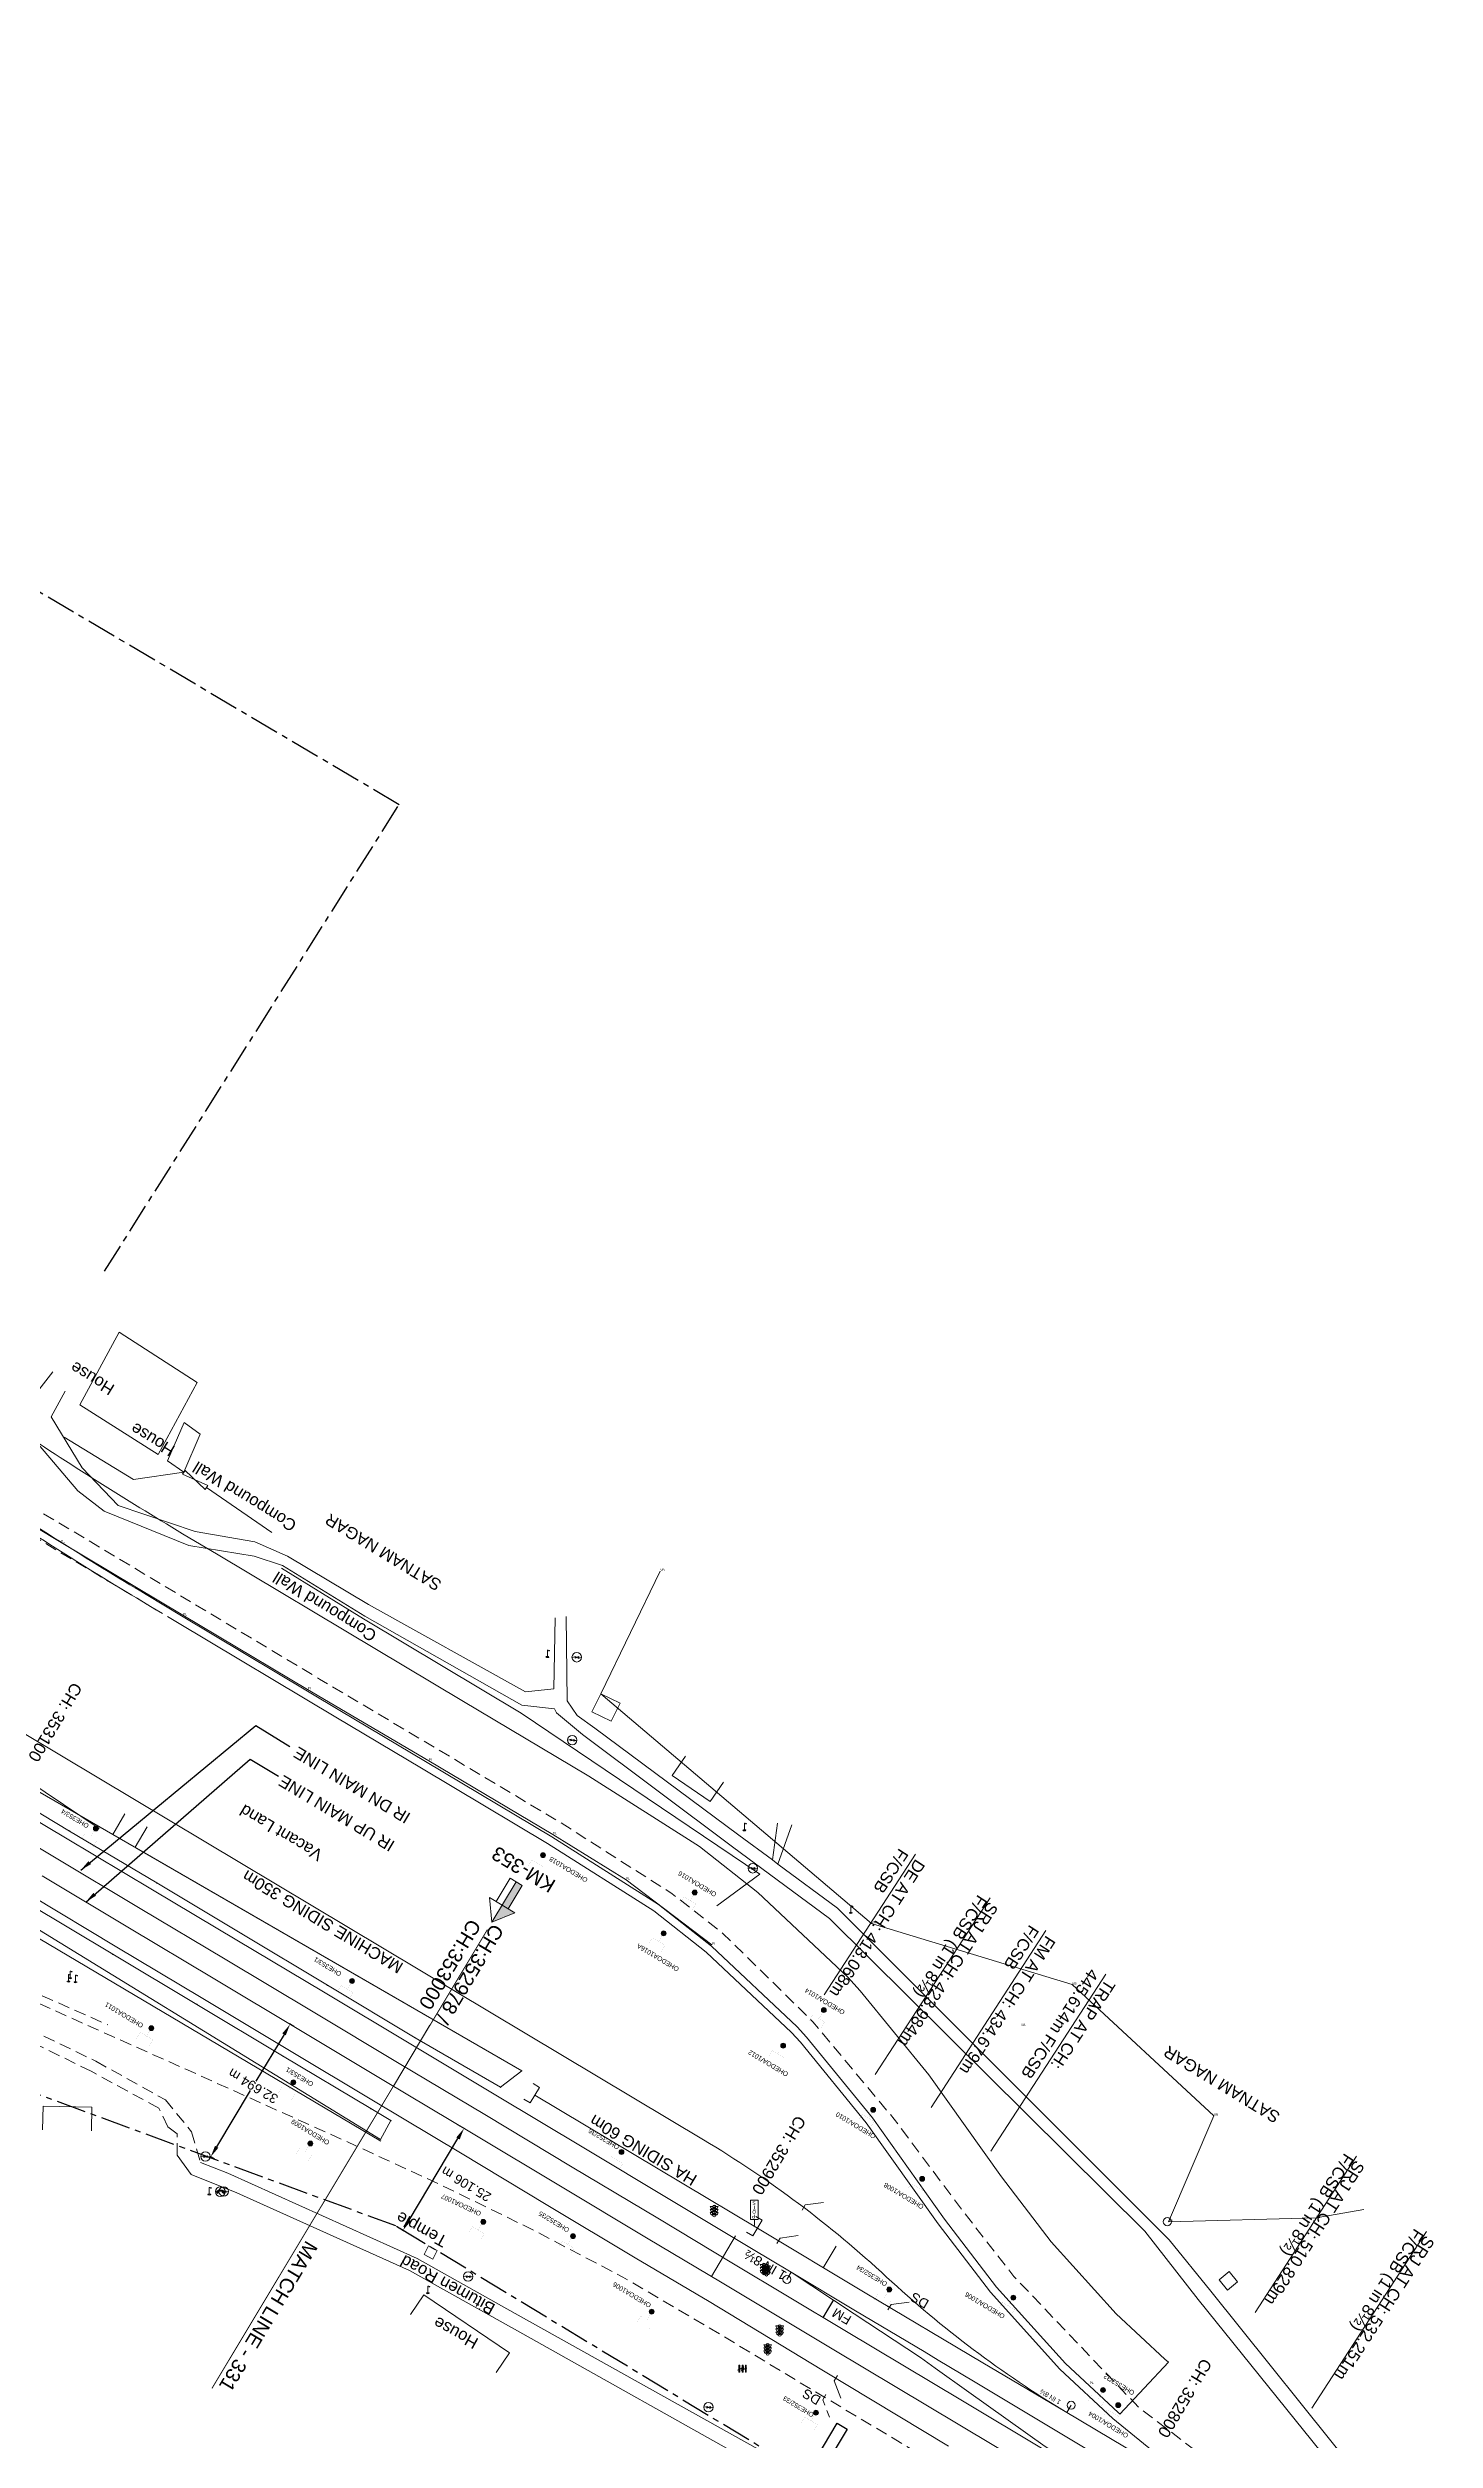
# Model space of a CAD drawing. Header units: metres. Extents: x 593168 to 611286, y 3401475 to 3412398.
# Drawn here: x 600056 to 600350, y 3408114 to 3408620 of the extents above; entities that cross this region are included whole.
import ezdxf
from ezdxf.enums import TextEntityAlignment as Align

# ---------------------------------------------------------------- set-up
doc = ezdxf.new("R2010")
doc.units = ezdxf.units.M
doc.header["$MEASUREMENT"] = 0
for name, pattern in [('CENTER', [2, 1.25, -0.25, 0.25, -0.25]), ('DASHED', [0.75, 0.5, -0.25]), ('PHANTOM2', [1.25, 0.625, -0.125, 0.125, -0.125, 0.125, -0.125])]:
    doc.linetypes.add(name, pattern=pattern)
doc.layers.get('Defpoints').update_dxf_attribs({"lineweight": 0})
for name, color, linetype, lineweight in [('Cart Track', 34, 'Continuous', 0), ('Compound Wall', 251, 'Continuous', 0), ('DFCC BOUNDARY', 6, 'CENTER', 0), ("DORAHA STN. SRJ's", 251, 'Continuous', 0), ('Electric Pole', 251, 'Continuous', 0), ('Exg track', 7, 'Continuous', 0), ('Existing IR Chainage', 7, 'Continuous', 0), ('Existing IR Track', 7, 'Continuous', 0), ('Gate', 251, 'Continuous', 0), ('Grill', 251, 'Continuous', 0), ('IR PROP. DETAILS', 190, 'Continuous', 18), ('KM STONE', 7, 'Continuous', 0), ('Lamp_Post', 251, 'Continuous', 0), ('OHE MAST', 8, 'Continuous', 0), ('OHE MAST TEXT', 8, 'Continuous', 0), ('Pipe Line', 4, 'Continuous', 0), ('Platform', 7, 'Continuous', 0), ('Religious_Place', 251, 'Continuous', 0), ('Residential Building Pucca', 251, 'Continuous', 0), ('Residential Building Semipucca', 251, 'Continuous', 0), ('Side Details', 251, 'Continuous', 0), ('Sign Board', 251, 'Continuous', 0), ('SRJ13A', 251, 'Continuous', 0), ('STOP', 251, 'Continuous', 0), ('Subroad Edge', 34, 'Continuous', 0), ('Telephone_Pole', 251, 'Continuous', 0), ('Text1', 251, 'Continuous', 0), ('Transformer', 251, 'Continuous', 0), ('Village Area', 251, 'Continuous', 0), ('Village Area text', 251, 'Continuous', 0), ('Village Name', 7, 'Continuous', 0), ('Well', 5, 'Continuous', 0)]:
    doc.layers.add(name, color=color, linetype=linetype, lineweight=lineweight)
for name, color, linetype in [('DRAIN CULVERT', 1, 'Continuous'), ('Existing Railway Boundary', 7, 'CENTER'), ('MATCH LINE', 7, 'Continuous')]:
    doc.layers.add(name, color=color, linetype=linetype)
doc.styles.add('CUT-FILL', font='cut-fill.shx', dxfattribs={"height": 2})
doc.styles.get("Standard").update_dxf_attribs({"font": 'arial.ttf'})
doc.styles.add('Style-Arial', font='arial.ttf')
doc.styles.add('Vill txt', font='arial.ttf', dxfattribs={"height": 3})
doc.dimstyles.new('ISO-25', dxfattribs={"dimtxt": 2.5, "dimasz": 2.5, "dimexe": 1.25, "dimexo": 0.625, "dimtad": 1, "dimtxsty": 'Standard', "dimcen": 2.5, "dimadec": 0, "dimazin": 0, "dimtfac": 1, "dimtmove": 0, "dimatfit": 3, "dimfxl": 1, "dimarcsym": 0})
doc.dimstyles.get("Standard").update_dxf_attribs({"dimtxt": 2.5, "dimasz": 0.18, "dimexe": 0.18, "dimexo": 0.0625, "dimgap": 0.09, "dimtad": 0, "dimtih": 1, "dimtoh": 1, "dimdec": 3, "dimzin": 0, "dimdsep": 46, "dimtxsty": 'Standard', "dimcen": 0.09, "dimaunit": 1, "dimadec": 4, "dimazin": 0, "dimtfac": 1, "dimtdec": 3, "dimtofl": 0, "dimtmove": 0, "dimatfit": 3, "dimfxl": 1, "dimtolj": 1, "dimtzin": 0, "dimarcsym": 0})

# ---------------------------------------------------------------- blocks, each defined once
blk = doc.blocks.new('GT')
at = {"layer": 'Gate'}
for p, q in [((-0.5, -0.5), (-0.5, 0.5)), ((-0.5, 0.5), (0.5, -0.5)), ((0.5, 0.5), (0.5, -0.5))]:
    blk.add_line(p, q, dxfattribs=at)
blk.add_lwpolyline([(0.5, 0.5), (-0.5, -0.5)], dxfattribs=at)
blk = doc.blocks.new('EP')
blk.add_hatch(color=8).paths.add_polyline_path([(-0.21, -0.05), (-0.21, 0.16), (-0.93, -0.01), (-0.31, 0.07), (-0.31, -0.19), (0.31, 0), (0.31, -0.24), (0.94, -0.01), (0.41, -0.1), (0.43, 0.15)])
at = {"color": 8}
for p, q in [((-0.93, -0.01), (-0.21, 0.16)), ((-0.31, 0.07), (-0.93, -0.01)), ((-0.31, -0.19), (-0.31, 0.07)), ((0.31, 0), (-0.31, -0.19)), ((-0.21, 0.16), (-0.21, -0.05)), ((-0.21, -0.05), (0.43, 0.15)), ((0.31, -0.24), (0.31, 0)), ((0.43, 0.15), (0.41, -0.1)), ((0.94, -0.01), (0.31, -0.24)), ((0.41, -0.1), (0.94, -0.01))]:
    blk.add_line(p, q, dxfattribs=at)
blk.add_circle((0, 0), 1, dxfattribs=at)
blk = doc.blocks.new('LP')
for points in [[(0, 0), (0, 1.5)], [(0.25, 1.35), (0.44, 1.35)]]:
    blk.add_lwpolyline(points)
for centre, radius, start, end in [((0.07, 0.99), 0.519, 57.6425, 97.3165), ((0.34, 1.33), 0.094, 11.7012, 168.0476)]:
    blk.add_arc(centre, radius, start, end)
at = {"extrusion": (0, 0, -1)}
blk.add_ellipse((0, 0.01), major_axis=(0.308, 0), ratio=0.400495, dxfattribs=at)
blk.add_ellipse((0.35, 1.36), major_axis=(0.0017, 0.0438), ratio=0.461056, start_param=1.74022, end_param=4.575836)
blk = doc.blocks.new('SIG')
for color, points in [(1, [(-0.22, 0.42, 0.180295), (-0.01, 0.33, -0.00255), (0.01, 0.33, -0.00255), (0.02, 0.33, 0.180295), (0.23, 0.42, -0.002654), (0.25, 0.44, 0.184495), (0.33, 0.65, 1.000001), (-0.32, 0.65, 0.184495), (-0.24, 0.44, -0.002654)]), (2, [(0.23, -0.23, -0.002654), (0.25, -0.21, 0.184495), (0.33, 0.01, 1.000001), (-0.32, 0.01, 0.184495), (-0.24, -0.21, -0.002654), (-0.22, -0.23, 0.180295), (-0.01, -0.32, -0.00255), (0.01, -0.32, -0.00255), (0.02, -0.32, 0.180295)]), (3, [(0.23, -0.88, -0.002654), (0.25, -0.86, 0.184495), (0.33, -0.64, 1.000001), (-0.32, -0.64, 0.184495), (-0.24, -0.86, -0.002654), (-0.22, -0.88, 0.395599)])]:
    blk.add_hatch(color=color).paths.add_polyline_path(points)
for p, q in [((-0.31, 0.98), (-0.32, -0.9)), ((0.33, -0.9), (0.32, 0.98))]:
    blk.add_line(p, q)
for points in [[(-0.31, 0.98), (-0.81, 0.98, 0.198758), (-0.42, 0.41, 0.003814), (-0.31, 0.39, 0.003814)], [(-0.31, 0.33), (-0.81, 0.33, 0.198758), (-0.42, -0.23, 0.003727), (-0.32, -0.26, 0.003727)], [(0.32, 0.98), (0.82, 0.98, -0.198758), (0.44, 0.41, -0.003814), (0.32, 0.39, -0.003814)], [(0.32, 0.33), (0.82, 0.33, -0.198758), (0.44, -0.23, -0.003727), (0.33, -0.26, -0.003727)], [(-0.32, -0.32), (-0.81, -0.32, 0.198758), (-0.42, -0.88, 0.003639), (-0.32, -0.9)], [(0.33, -0.32), (0.82, -0.32, -0.198758), (0.44, -0.88, -0.003639), (0.33, -0.9)]]:
    blk.add_lwpolyline(points, format="xyb")
for centre, radius, start, end in [((0.01, 0.91), 0.324, 12.4049, 167.5951), ((0.01, 0.81), 0.357, 27.7578, 152.2422), ((0.01, -0.9), 0.324, 181.4572, 358.5428)]:
    blk.add_arc(centre, radius, start, end)
blk = doc.blocks.new('STOP')
at = {"layer": 'SRJ13A'}
blk.add_lwpolyline([(0.84, 5.38), (-0.84, 5.38), (-0.84, 1.32), (0.84, 1.32)], close=True, dxfattribs=at)
blk.add_lwpolyline([(0, 1.32), (0, 0)], dxfattribs=at)
at = {"layer": 'SRJ13A', "style": 'CUT-FILL'}
for s, p in [('S', (0.27, 5.16)), ('P', (0.13, 2.3)), ('O', (0.37, 3.27)), ('T', (0.31, 4.2))]:
    blk.add_text(s, height=0.739, rotation=180, dxfattribs=at).set_placement(p)
blk = doc.blocks.new('TP')
at = {"layer": 'Telephone_Pole'}
blk.add_hatch(color=8, dxfattribs=at).paths.add_polyline_path([(0.49, 0.08, -0.516403), (0.5, 0.04, 0.157799), (0.42, -0.19, 0.257253), (0.43, -0.21), (0.7, -0.4, 0.297943), (0.73, -0.4, 0.213635), (0.94, -0.09, 0.292624), (0.86, 0.1, 0.314672), (-0.86, 0.1, 0.297888), (-0.94, -0.1, 0.205841), (-0.73, -0.4, 0.297943), (-0.7, -0.4), (-0.43, -0.21, 0.257253), (-0.42, -0.19, 0.155164), (-0.5, 0.04, -0.510878), (-0.49, 0.08, -0.167449)])
at = {"layer": 'Telephone_Pole', "color": 8}
for p, q in [((-0.7, -0.4), (-0.43, -0.21)), ((-0.44, -0.22), (-0.44, -0.22)), ((0.7, -0.4), (0.43, -0.21)), ((0.44, -0.22), (0.44, -0.22))]:
    blk.add_line(p, q, dxfattribs=at)
blk.add_circle((0, 0), 1.03, dxfattribs=at)
for centre, radius, start, end in [((0.01, -1.13), 1.5, 55.3659, 125.2353), ((-0.48, 0.05), 0.0243, 109.2181, 217.464), ((-0.82, -0.21), 0.402, 2.1844, 37.464), ((0.01, -1.34), 1.5, 71.1943, 109.2181), ((0.82, -0.21), 0.402, 141.9464, 177.8156), ((0.48, 0.06), 0.0243, 321.9464, 71.1943), ((0.75, -0.06), 0.194, 350.1231, 55.3659), ((-0.44, -0.19), 0.0258, 304.4776, 2.1844), ((0.44, -0.19), 0.0258, 177.8156, 235.5224), ((0.72, -0.38), 0.0258, 235.5224, 301.8866), ((0.49, -0.01), 0.462, 301.8866, 350.1231)]:
    blk.add_arc(centre, radius, start, end, dxfattribs=at)
blk = doc.blocks.new('TRF')
blk.add_hatch(color=256).paths.add_polyline_path([(0.22, -0.04), (0.38, 0.42), (-0.98, -0.29), (0.02, 0.04), (-0.18, -0.39), (0.98, 0.09)])
for p, q in [((-0.69, 0.72), (-0.69, -0.72)), ((-0.52, 0.72), (-0.69, 0.72)), ((-0.52, -0.72), (-0.52, 0.72)), ((0, 0.72), (0, -0.72)), ((0.17, 0.72), (0, 0.72)), ((0.17, -0.72), (0.17, 0.72)), ((0.7, 0.72), (0.7, -0.72)), ((0.87, 0.72), (0.7, 0.72)), ((0.87, -0.72), (0.87, 0.72)), ((-0.69, -0.72), (-0.52, -0.72)), ((0, -0.72), (0.17, -0.72)), ((0.7, -0.72), (0.87, -0.72))]:
    blk.add_line(p, q)
blk.add_lwpolyline([(0.22, -0.04), (0.38, 0.42), (-0.98, -0.29), (0.02, 0.04), (-0.18, -0.39), (0.98, 0.09)], close=True)
blk = doc.blocks.new('KM POST PLAN')
h = blk.add_hatch(color=256)
h.dxf.hatch_style = 1
h.paths.add_polyline_path([(0, -8.5), (-3, -8.5), (-3, -20), (0, -20)])
h.paths.add_polyline_path([(0, -8.5), (0, 0), (-6.3, -8.5)])
for points in [[(0, 0), (-6.3, -8.5), (6.3, -8.5)], [(0, 0), (0, -20)], [(0, 0), (6.3, -8.5)], [(3, -8.5), (3, -20), (-3, -20), (-3, -8.5)]]:
    blk.add_lwpolyline(points)
at = {"style": 'Style-Arial'}
blk.add_attdef('KM-POST', text='', height=6, dxfattribs=at).set_placement((0, -26, -263.9), align=Align.MIDDLE_CENTER)
blk = doc.blocks.new('OHE MAST')
h = blk.add_hatch(color=256)
h.dxf.hatch_style = 1
edge = h.paths.add_edge_path()
edge.add_arc((0, 0), 0.514, 0, 360)
at = {"const_width": 0.01}
for points in [[(1.5, 3.5), (1.5, 2), (-1.5, 2), (-1.5, 3.5)], [(0, 2), (0, 0)]]:
    blk.add_lwpolyline(points, dxfattribs=at)
blk.add_circle((0, 0), 0.514)
blk = doc.blocks.new('*D187')
at = {"layer": 'Defpoints', "color": 0, "linetype": 'ByBlock', "ltscale": 5, "transparency": 16777216}
for p in [(600142.84, 3408180.86), (600144.36, 3408179.95), (600129.94, 3408159.32)]:
    blk.add_point(p, dxfattribs=at)
at = {"layer": 'DFCC BOUNDARY', "color": 0, "linetype": 'ByBlock', "lineweight": -2, "ltscale": 5, "transparency": 16777216}
for p, q in [((600132.75, 3408160.55), (600143.07, 3408177.8)), ((600142.95, 3408180.79), (600144.47, 3408179.89)), ((600130.05, 3408159.25), (600131.57, 3408158.34))]:
    blk.add_line(p, q, dxfattribs=at)
at = {"layer": 'DFCC BOUNDARY', "color": 0, "linetype": 'ByBlock', "ltscale": 5, "transparency": 16777216}
for points in [[(600142.72, 3408178.02), (600143.43, 3408177.59), (600144.36, 3408179.95)], [(600132.39, 3408160.77), (600133.1, 3408160.34), (600131.46, 3408158.41)]]:
    blk.add_solid(points, dxfattribs=at)
at = {"layer": 'DFCC BOUNDARY', "color": 0, "linetype": 'ByBlock', "ltscale": 5, "transparency": 16777216, "insert": (600144.81, 3408168.17), "char_height": 2, "attachment_point": 5, "rotation": 149, "style": 'Style-Arial'}
blk.add_mtext('\\A1;25.106 m', dxfattribs=at)
blk = doc.blocks.new('TerminatorOpen_0.5')
at = {"color": 0, "linetype": 'ByBlock', "lineweight": -2}
for q in [(-1, 0.25), (-1, 0), (-1, -0.25)]:
    blk.add_line((0, 0), q, dxfattribs=at)
blk = doc.blocks.new('*D188')
at = {"layer": 'Defpoints', "color": 0, "linetype": 'ByBlock', "ltscale": 5, "transparency": 16777216}
for p in [(600107.57, 3408201.96), (600108.5, 3408201.41), (600091.69, 3408173.36)]:
    blk.add_point(p, dxfattribs=at)
at = {"layer": 'DFCC BOUNDARY', "color": 0, "linetype": 'ByBlock', "lineweight": -2, "ltscale": 5, "transparency": 16777216}
for p, q in [((600106.29, 3408199.82), (600100.35, 3408189.91)), ((600108.39, 3408201.47), (600107.46, 3408202.03)), ((600092.05, 3408176.06), (600099.17, 3408187.94)), ((600091.59, 3408173.43), (600090.66, 3408173.98))]:
    blk.add_line(p, q, dxfattribs=at)
at = {"layer": 'DFCC BOUNDARY', "color": 0, "linetype": 'ByBlock', "ltscale": 5, "transparency": 16777216}
for points in [[(600105.93, 3408200.03), (600106.64, 3408199.6), (600107.57, 3408201.96)], [(600091.7, 3408176.27), (600092.41, 3408175.85), (600090.77, 3408173.92)]]:
    blk.add_solid(points, dxfattribs=at)
at = {"layer": 'DFCC BOUNDARY', "color": 0, "linetype": 'ByBlock', "ltscale": 5, "transparency": 16777216, "insert": (600099.76, 3408188.92), "char_height": 2, "attachment_point": 5, "rotation": 149, "style": 'Style-Arial'}
blk.add_mtext('\\A1;32.694 m', dxfattribs=at)

msp = doc.modelspace()

# ---------------------------------------------------------------- linework, layer by layer
at = {"layer": 'Cart Track', "color": 88, "linetype": 'DASHED', "ltscale": 5}
for points in [[(600083.6553, 3408174.315), (600083.6771, 3408178.7988), (600081.739, 3408180.2812), (600079.8056, 3408184.2276), (600065.5097, 3408192.018), (600041.3301, 3408203.8629), (600019.2404, 3408212.2648), (600000.5271, 3408220.4648), (599981.0368, 3408228.6182), (599963.7365, 3408237.5181), (599945.1664, 3408248.4359), (599923.4202, 3408257.9119), (599904.3045, 3408267.8845), (599887.301, 3408277.0604), (599870.2837, 3408287.4912), (599851.0044, 3408294.7496)], [(599852.7061, 3408297.8643), (599871.152, 3408289.8984), (599889.0437, 3408280.2215), (599906.1904, 3408270.603), (599924.6307, 3408260.3524), (599946.3257, 3408250.3366), (599964.9164, 3408239.7199), (600001.5665, 3408222.7369), (600020.6056, 3408214.6003), (600042.0157, 3408206.0129), (600066.5117, 3408194.1351), (600081.1976, 3408185.9946), (600086.722, 3408179.2522), (600088.6533, 3408172.7205)]]:
    msp.add_lwpolyline(points, dxfattribs=at)
at = {"layer": 'Compound Wall'}
for points in [[(600085.0898, 3408318.7018, 258.8582), (600074.4312, 3408317.1554, 258.7903), (600059.7993, 3408326.1084, 258.9742)], [(600103.7122, 3408305.9872, 258.2034), (600089.9187, 3408315.4676, 259.4551)], [(600105.765, 3408298.4011, 258.4254), (600123.1193, 3408287.7133, 258.5034), (600156.4593, 3408267.7863, 258.4864), (600206.8859, 3408233.7246, 258.8532)], [(600008.0201, 3408283.6654, 262.0775), (600010.4332, 3408282.0319, 262.1403), (600041.4968, 3408262.9406, 260.6637), (600040.5984, 3408261.2212, 260.6657), (600067.2077, 3408243.3836, 261.5924)], [(600206.8859, 3408233.7246, 258.8532), (600197.8545, 3408227.0462, 260.6927)]]:
    msp.add_polyline3d(points, dxfattribs=at)
at = {"layer": "DORAHA STN. SRJ's", "lineweight": 13, "flags": 128}
for points, elevation in [([(600239.844, 3408237.9372), (600220.5326, 3408208.195)], -260.0829), ([(600267.4397, 3408221.7643), (600243.1695, 3408184.3849)], 260.0829), ([(600280.0758, 3408212.5428), (600255.8056, 3408175.1635)], 260.0829)]:
    msp.add_lwpolyline(points, dxfattribs=dict(at, elevation=elevation))
for points in [[(600255.6027, 3408228.7147), (600231.3324, 3408191.3353)], [(600333.1327, 3408174.0485), (600311.6586, 3408140.9754)], [(600347.9284, 3408158.1352), (600323.6582, 3408120.7558)]]:
    msp.add_lwpolyline(points, dxfattribs=at)
at = {"layer": 'DRAIN CULVERT'}
msp.add_lwpolyline([(600219.579, 3408106.6779), (600217.5193, 3408107.9097), (600223.3119, 3408117.5955), (600225.3716, 3408116.3637)], close=True, dxfattribs=at)
at = {"layer": 'Exg track'}
msp.add_line((600213.5676, 3408149.5387), (600212.6429, 3408147.9842), dxfattribs=at)
at = {"layer": 'Exg track', "const_width": 0.3, "elevation": 461.8699}
msp.add_lwpolyline([(600222.4865, 3408143.6174), (600220.3167, 3408139.9841)], dxfattribs=at)
at = {"layer": 'Exg track', "elevation": 260.0829}
msp.add_lwpolyline([(600233.9716, 3408141.5519), (600234.664, 3408142.6907), (600238.5266, 3408143.1882)], dxfattribs=at)
at = {"layer": 'Exg track'}
msp.add_lwpolyline([(600223.3207, 3408127.6811), (600222.649, 3408126.53), (600224.0509, 3408122.8965)], dxfattribs=at)
msp.add_circle((600212.6429, 3408147.9842), 0.8325, dxfattribs=at)
at = {"layer": 'Existing IR Chainage', "color": 7, "linetype": 'Continuous', "lineweight": 13, "flags": 128}
for points in [[(600137.1156, 3408201.7687), (600129.4104, 3408188.899)], [(600137.1156, 3408201.7687), (600129.4104, 3408188.899)], [(600137.1156, 3408201.7687), (600129.4104, 3408188.899)], [(600201.7833, 3408157.2253), (600196.6653, 3408148.6343)]]:
    msp.add_lwpolyline(points, dxfattribs=at)
at = {"layer": 'Existing IR Track', "color": 0, "linetype": 'DASHED', "ltscale": 5, "flags": 128}
for points in [[(600300.9941, 3408082.3917), (600280.6872, 3408091.1888), (600278.194, 3408092.197), (600275.4645, 3408093.2597), (600259.8356, 3408100.2013), (600244.9725, 3408108.5287), (600217.7499, 3408124.797), (600195.4514, 3408138.2511), (600177.9328, 3408148.4846), (600159.1489, 3408158.3834), (600139.3863, 3408168.0445), (600121.5005, 3408176.271), (600103.4945, 3408184.3792), (600085.5503, 3408192.4555), (600068.2262, 3408200.1721), (600044.0212, 3408211.0553), (600024.1862, 3408220.0175), (600004.0911, 3408229.1691), (599986.1424, 3408237.2709), (599968.0807, 3408245.4461), (599948.2324, 3408254.4952), (599909.4774, 3408276.0415), (599891.8619, 3408285.7167), (599873.0778, 3408294.3827), (599855.3291, 3408302.1459), (599838.3999, 3408309.725), (599821.0558, 3408317.7999), (599803.6602, 3408326.1886), (599786.4958, 3408334.8279), (599768.6698, 3408343.7482), (599750.442, 3408353.5777), (599744.6879, 3408357.0053), (599724.0956, 3408370.2137), (599704.7053, 3408384.0115), (599686.8914, 3408399.2996), (599669.2958, 3408416.597), (599652.1152, 3408433.2776), (599635.9553, 3408446.7247), (599620.8413, 3408457.3073), (599602.7895, 3408468.5208), (599565.5836, 3408490.2766), (599549.4534, 3408499.7086), (599533.478, 3408508.9593), (599491.1348, 3408533.6096)], [(600371.7741, 3408059.102), (600352.7103, 3408073.6753), (600351.4286, 3408074.6873), (600348.6872, 3408076.7912), (600341.272, 3408082.5498), (600311.4863, 3408102.3599), (600287.0632, 3408120.9234), (600260.655, 3408148.6428), (600249.3309, 3408163.1641), (600235.3453, 3408181.8862), (600218.1266, 3408202.5097), (600199.1191, 3408221.1831), (600188.3962, 3408229.5465), (600164.7737, 3408244.6274), (600138.4067, 3408260.3476), (600113.8224, 3408274.9741), (600086.4067, 3408291.3862), (600061.2619, 3408306.475), (600034.6374, 3408322.3375), (600016.572, 3408333.1355), (599985.9365, 3408351.4066), (599957.6168, 3408368.3825), (599953.3616, 3408370.9223)], [(600083.7776, 3408286.917), (600055.7204, 3408303.7118), (600032.2978, 3408319.0446), (600014.0289, 3408328.626)]]:
    msp.add_lwpolyline(points, dxfattribs=at)
at = {"layer": 'Existing IR Track', "color": 0, "flags": 128}
for points in [[(600308.851, 3408097.9517), (600295.5444, 3408107.3834), (600293.6546, 3408108.8504), (600291.8701, 3408110.2163), (600281.6032, 3408118.582), (600270.3986, 3408129.0294), (600255.7051, 3408145.2896), (600244.6044, 3408159.775), (600229.3954, 3408181.1272), (600215.5063, 3408198.1644), (600213.6383, 3408200.2358), (600195.5917, 3408217.2245), (600184.5278, 3408225.9536), (600162.0459, 3408240.2023), (600135.3862, 3408256.1082), (600117.2637, 3408266.9192), (600083.7776, 3408286.917)], [(600306.7731, 3408093.7247), (600269.3995, 3408116.1115), (600252.0912, 3408126.4643), (600244.6327, 3408130.9545), (600241.6537, 3408132.7404), (600227.1768, 3408141.396), (600213.5676, 3408149.5387), (600205.1492, 3408154.5418), (600187.891, 3408164.8784), (600169.667, 3408175.8), (600151.0932, 3408186.9463), (600133.0819, 3408197.7426), (600114.6072, 3408208.7991), (600096.3154, 3408219.767), (600078.5028, 3408230.4087), (600060.097, 3408241.3763), (600041.6979, 3408252.3525)], [(600246.8072, 3408112.7472), (600220.0545, 3408128.8717), (600196.195, 3408143.3034), (600180.5711, 3408152.5682), (600162.1174, 3408163.6643), (600143.6467, 3408174.7443), (600125.5335, 3408185.5907), (600107.1262, 3408196.6386), (600088.749, 3408207.6349), (600070.937, 3408218.299), (600052.6596, 3408229.2569)], [(600204.0806, 3408158.0173), (600205.4204, 3408157.2146), (600207.3923, 3408160.5058), (600206.0525, 3408161.3085)], [(600371.7741, 3408059.102), (600351.8697, 3408072.4561), (600350.353, 3408073.3268), (600347.4907, 3408075.0847), (600339.4194, 3408079.9213), (600308.851, 3408097.9517), (600294.5571, 3408106.3447), (600292.5249, 3408107.5299), (600290.6416, 3408108.6556), (600271.5201, 3408120.04), (600254.0619, 3408130.3602), (600229.2081, 3408145.165), (600206.4063, 3408158.8602)], [(600285.655, 3408100.8697), (600267.277, 3408112.7043), (600251.1366, 3408124.1704), (600244.0361, 3408129.2556), (600240.8931, 3408131.5149), (600226.8554, 3408140.7169), (600213.5676, 3408149.5387)]]:
    msp.add_lwpolyline(points, dxfattribs=at)
at = {"layer": 'Existing IR Track', "color": 0, "lineweight": 15, "flags": 128}
for points in [[(600266.8478, 3408112.1006), (600249.804, 3408122.3248), (600224.9315, 3408137.2283), (600201.3454, 3408151.3135), (600185.3382, 3408160.9522), (600167.2562, 3408171.7703), (600148.7404, 3408182.8809), (600130.6312, 3408193.6978), (600112.4249, 3408204.6045), (600093.8257, 3408215.7172), (600075.8527, 3408226.4692), (600057.7236, 3408237.3078), (600040.1096, 3408247.7838)], [(600264.3052, 3408108.16), (600248.8538, 3408117.3795), (600222.5644, 3408133.1336), (600198.9316, 3408147.2842), (600182.9646, 3408156.7963), (600164.7697, 3408167.705), (600146.296, 3408178.7896), (600127.7834, 3408189.873), (600109.7436, 3408200.6605), (600091.2801, 3408211.7216), (600073.6066, 3408222.2952), (600055.125, 3408233.3496)]]:
    msp.add_lwpolyline(points, dxfattribs=at)
at = {"layer": 'Existing IR Track', "color": 0, "linetype": 'DASHED', "ltscale": 5, "elevation": 259.883, "flags": 128}
msp.add_lwpolyline([(600220.9115, 3408123.6839), (600220.2398, 3408122.5327), (600221.6417, 3408118.8992)], dxfattribs=at)
at = {"layer": 'Existing Railway Boundary', "ltscale": 5}
for points in [[(600068.3432, 3408361.2078), (600130.6112, 3408459.8878), (599836.1292, 3408634.1143), (599768.1577, 3408518.5779), (599661.815, 3408580.4349), (599612.2027, 3408612.2329), (599553.6452, 3408693.0476), (599543.655, 3408685.9527), (599543.655, 3408683.2921), (599530.154, 3408666.7376), (599508.5547, 3408629.4251), (598272.8019, 3409311.3517), (598226.2603, 3409339.3887), (598151.2488, 3409384.2728), (597917.699, 3409525.8316), (597735.9935, 3409630.0193), (597672.2472, 3409669.316)], [(601317.2433, 3407450.7097), (601224.899, 3407507.0908), (601103.8361, 3407576.9037), (601076.3041, 3407593.1922), (601027.0445, 3407622.1279), (600800.8989, 3407757.7565), (600729.53, 3407800.2216), (600590.7896, 3407882.7312), (600531.0891, 3407918.878), (600526.2178, 3407921.6024), (600502.3694, 3407935.4788), (600422.2553, 3407983.1065), (600376.8527, 3408011.2163), (600345.4847, 3408028.7629), (600315.7213, 3408046.6622), (600129.9447, 3408159.317), (599995.7813, 3408208.5798), (599954.336, 3408225.7264), (599945.3157, 3408214.7803), (599936.2222, 3408204.7154)]]:
    msp.add_lwpolyline(points, dxfattribs=at)
at = {"layer": 'Grill'}
for points in [[(600074.9493, 3408239.2514, 261.4475), (600156.5568, 3408192.0865, 259.643)], [(600030.3909, 3408234.3713, 261.6484), (600126.7606, 3408177.2639, 260.1859)]]:
    msp.add_polyline3d(points, dxfattribs=at)
at = {"layer": 'IR PROP. DETAILS'}
for points in [[(599954.0019, 3408370.5401), (599953.3622, 3408370.9233, -0.01226359), (599989.6282, 3408347.9762), (600039.7902, 3408314.4861, 0.01232338), (600076.2357, 3408291.4315), (600079.3461, 3408289.5697)], [(599916.5068, 3408344.0341), (600195.0009, 3408177.5372, -0.05223205), (600233.7344, 3408148.505, 0.05144606), (600271.8433, 3408119.8476)], [(600049.0153, 3408328.3781, 0.01232338), (600084.8361, 3408305.7188), (600092.3352, 3408301.2299), (600125.8132, 3408281.2368), (600143.9297, 3408270.4294), (600170.7831, 3408254.4079), (600194.1815, 3408239.5784), (600206.4922, 3408229.8656), (600225.5656, 3408211.9104), (600228.1688, 3408209.0236), (600242.6633, 3408191.2438), (600258.018, 3408169.6872), (600268.5306, 3408155.969), (600282.2928, 3408140.7394), (600292.5685, 3408131.1582), (600293.371, 3408130.5043), (600283.0945, 3408119.483)], [(600283.1188, 3408119.509), (600282.7052, 3408119.846), (600271.594, 3408130.2063), (600256.9941, 3408146.3629), (600245.9525, 3408160.7713), (600230.7289, 3408182.144), (600216.7789, 3408199.2558), (600214.8371, 3408201.4091), (600196.6873, 3408218.495), (600185.498, 3408227.3229), (600162.924, 3408241.63), (600136.245, 3408257.5475), (600118.1223, 3408268.3585), (600084.6377, 3408288.3555), (600077.132, 3408292.8484, -0.01232338), (600040.6865, 3408315.903)]]:
    msp.add_lwpolyline(points, format="xyb", dxfattribs=at)
for points in [[(600157.0234, 3408186.1316), (600158.3632, 3408185.3289), (600160.3351, 3408188.6201), (600158.9953, 3408189.4228)], [(600159.3491, 3408186.9745), (600206.3973, 3408158.8452)], [(600215.8437, 3408162.6609), (600216.5361, 3408163.7997), (600220.3987, 3408164.2973)], [(600210.5042, 3408155.6216), (600211.1965, 3408156.7604), (600215.0592, 3408157.258)], [(600223.0631, 3408155.0694), (600220.2924, 3408150.4563)], [(600272.7695, 3408121.4003), (600271.8433, 3408119.8476)]]:
    msp.add_lwpolyline(points, dxfattribs=at)
msp.add_circle((600272.7695, 3408121.4003), 0.8325, dxfattribs=at)
at = {"layer": 'MATCH LINE', "linetype": 'PHANTOM2', "ltscale": 15, "const_width": 0.2}
msp.add_lwpolyline([(600149.3101, 3408221.9976), (600091.0386, 3408124.9532)], dxfattribs=at)
at = {"layer": 'Pipe Line'}
msp.add_polyline3d([(600196.803, 3408218.776, 259.189), (600178.618, 3408232.53, 259.195), (600163.125, 3408242.123, 259.196), (600136.915, 3408257.691, 259.167), (600111.276, 3408272.775, 259.1), (600084.915, 3408288.453, 258.998), (600059.13, 3408303.882, 258.969), (599984.187, 3408348.936, 258.923), (599955.791, 3408365.898, 258.994), (599931.935, 3408380.325, 258.94), (599908.133, 3408394.497, 258.927), (599879.266, 3408411.472, 258.87), (599856.958, 3408424.961, 258.89), (599831.098, 3408440.387, 259.174), (599813.093, 3408451.16, 258.999), (599790.189, 3408464.58, 258.696)], dxfattribs=at)
at = {"layer": 'Platform'}
for points in [[(599791.5214, 3408372.7064, 261.0526), (600027.1784, 3408233.9117, 260.6147), (600030.5868, 3408236.4578, 260.7167), (600032.695, 3408235.2338, 260.6967), (600036.5866, 3408232.842, 260.2958), (600126.6597, 3408177.5963, 260.0759)], [(600045.0922, 3408256.4844, 260.1749), (600156.5568, 3408192.0865, 259.643), (600152.0891, 3408188.6438, 259.9289), (600133.996, 3408199.1011, 259.9339), (600115.4702, 3408210.2342, 259.9979), (600097.3557, 3408221.1103, 260.0529), (600079.3614, 3408231.8475, 260.1359), (600060.9407, 3408242.8394, 260.0989), (600043.0386, 3408253.5852, 260.0719)], [(600126.6597, 3408177.5963, 260.0759), (600128.9079, 3408181.611, 260.0289), (600124.6448, 3408184.1265, 259.9799), (600105.9959, 3408195.2677, 259.9909), (600087.8655, 3408206.1573, 260.1559), (600070.069, 3408216.7706, 260.1939), (600051.801, 3408227.7523, 260.2358)]]:
    msp.add_polyline3d(points, dxfattribs=at)
for p in [(600060.941, 3408242.839, 260.099), (600079.361, 3408231.847, 260.136), (600097.356, 3408221.11, 260.053), (600070.069, 3408216.771, 260.194), (600115.47, 3408210.234, 259.998), (600087.865, 3408206.157, 260.156), (600133.996, 3408199.101, 259.934), (600105.996, 3408195.268, 259.991), (600156.557, 3408192.086, 259.643), (600152.089, 3408188.644, 259.929), (600124.645, 3408184.126, 259.98), (600126.66, 3408177.596, 260.076), (600128.908, 3408181.611, 260.029)]:
    msp.add_point(p, dxfattribs=at)
at = {"layer": 'Religious_Place'}
for points in [[(600137.7931, 3408152.2832, 258.4684), (600135.9106, 3408153.2925, 258.4724), (600136.8171, 3408155.1098, 258.6433), (600138.6996, 3408154.1005, 258.6433)], [(600305.8123, 3408145.7416, 258.5923), (600307.9299, 3408147.4653, 258.5813), (600306.1783, 3408149.6563, 258.6153), (600304.0607, 3408147.9325, 258.6153)]]:
    msp.add_polyline3d(points, close=True, dxfattribs=at)
at = {"layer": 'Residential Building Pucca'}
msp.add_polyline3d([(600087.9093, 3408337.7244, 261.6564), (600079.6929, 3408322.4975, 259.823), (600063.1288, 3408332.9958, 258.6283), (600071.3911, 3408348.308, 258.6283)], close=True, dxfattribs=at)
for points in [[(600055.2115, 3408179.6354, 261.7774), (600055.3146, 3408184.6329, 261.7774), (600065.6445, 3408184.4197, 260.7657), (600065.5413, 3408179.4222, 260.7657)], [(600133.0339, 3408140.616, 259.1292), (600135.8398, 3408144.7527, 259.1292), (600153.9772, 3408132.4506, 257.6076), (600151.1713, 3408128.3139, 257.6076)]]:
    msp.add_polyline3d(points, dxfattribs=at)
at = {"layer": 'Residential Building Semipucca'}
for points in [[(600088.5525, 3408326.7688, 260.0539), (600085.0898, 3408318.7018, 258.8582), (600081.6638, 3408321.1023, 259.847), (600085.1584, 3408329.2437, 259.847)], [(600175.4727, 3408266.0582, 261.5974), (600171.3861, 3408268.0629, 261.5025), (600173.2734, 3408271.8822, 261.5785), (600177.3609, 3408269.8771, 261.5785)]]:
    msp.add_polyline3d(points, close=True, dxfattribs=at)
for points in [[(600199.2336, 3408253.1745, 262.6701), (600196.4066, 3408249.0522, 262.6701), (600188.3561, 3408254.5731, 260.7497), (600191.1832, 3408258.6954, 260.7497)], [(600077.3086, 3408243.7266, 261.4515), (600074.803, 3408239.4014, 261.4515), (600070.0862, 3408242.1338, 261.5415), (600072.5918, 3408246.459, 261.5415)]]:
    msp.add_polyline3d(points, dxfattribs=at)
at = {"layer": 'Subroad Edge', "color": 88, "linetype": 'DASHED', "ltscale": 5}
msp.add_lwpolyline([(599653.1923, 3408434.5979), (599670.6024, 3408417.7067), (599688.1402, 3408400.492), (599705.8306, 3408385.4417), (599724.9523, 3408371.7078), (599745.5138, 3408358.5758), (599751.3492, 3408355.0681), (599769.811, 3408345.1553), (599787.139, 3408336.3207), (599804.4827, 3408327.679), (599821.7808, 3408319.2767), (599839.1261, 3408311.263), (599856.1127, 3408303.6808), (599873.8573, 3408295.8708), (599892.3106, 3408287.3395), (599910.3576, 3408277.4962), (599928.2015, 3408267.0062), (599948.9168, 3408256.1135), (599968.7554, 3408246.9897), (599985.6796, 3408239.3027), (600004.8971, 3408230.7789), (600024.9629, 3408221.6383), (600044.8455, 3408212.5301), (600069.0408, 3408201.8584)], dxfattribs=at)
at = {"layer": 'Subroad Edge'}
for points in [[(599726.0049, 3408512.9598, 257.8805), (599750.3013, 3408496.3323, 258.2194), (599767.5428, 3408485.9494, 258.5763), (599790.1942, 3408472.5447, 258.4984), (599816.6152, 3408456.7961, 258.5843), (599834.2788, 3408446.1735, 258.6603), (599860.5023, 3408430.3828, 258.6063), (599882.9644, 3408417.084, 258.6553), (599911.3693, 3408400.082, 258.7443), (599934.8299, 3408386.0384, 258.7073), (599958.964, 3408371.5989, 258.8742), (599972.739, 3408363.2805, 258.8133), (599986.9567, 3408355.4239, 258.8063), (600019.2669, 3408336.5066, 258.7773), (600034.3917, 3408327.6145, 258.8313), (600051.2856, 3408332.0389, 257.9485), (600057.4122, 3408339.9546, 257.8835)], [(600059.9713, 3408335.8342, 257.8485), (600057.0262, 3408330.4178, 257.9275), (600063.6066, 3408319.6151, 258.0705), (600071.2276, 3408311.6548, 258.2574), (600087.5276, 3408306.1806, 258.2614), (600100.1102, 3408304.0053, 258.3394), (600107.0389, 3408300.959, 258.3104), (600124.1532, 3408290.7094, 258.2394), (600157.3354, 3408272.3014, 258.4754), (600163.3323, 3408272.9117, 258.6003), (600163.602, 3408287.8968, 258.5064)], [(600331.2988, 3408104.5269, 258.6403), (600299.6422, 3408143.7859, 258.5473), (600288.3426, 3408158.182, 258.6843), (600221.6275, 3408224.3598, 258.6303), (600201.1635, 3408239.5254, 258.8023), (600169.4299, 3408263.2607, 258.6893), (600163.9089, 3408267.816, 258.6263), (600163.5282, 3408268.6479, 258.5753), (600156.5847, 3408269.4234, 258.4834), (600123.3808, 3408288.3093, 258.3794), (600105.9804, 3408299.0042, 258.3154), (600099.9755, 3408300.9935, 258.3704), (600086.1647, 3408303.1934, 258.2804), (600068.2746, 3408310.4504, 258.3764), (600062.7119, 3408314.8112, 258.3244), (600054.3427, 3408324.6072, 257.9765)], [(600368.3276, 3408132.7017, 258.3963), (600366.1053, 3408110.4822, 258.4034), (600358.3422, 3408083.7346, 258.6723), (600333.9695, 3408106.0658, 258.5983), (600302.2929, 3408145.4931, 258.5044), (600293.487, 3408156.4086, 258.6553), (600223.3747, 3408226.4983, 258.7833), (600210.7312, 3408235.853, 258.8243), (600209.5668, 3408236.7547, 258.8503), (600202.4877, 3408241.9739, 258.7993), (600172.0147, 3408264.5688, 258.7093), (600168.2839, 3408267.27, 258.6563), (600166.1761, 3408270.401, 258.6223), (600165.9626, 3408288.2335, 258.4814)], [(600209.5668, 3408236.7547, 258.8503), (600210.6649, 3408244.4857, 258.8812)], [(600210.7312, 3408235.853, 258.8243), (600213.6596, 3408244.1304, 258.9392)], [(600351.0258, 3408020.4237, 258.8263), (600342.985, 3408025.5583, 258.5763), (600305.3909, 3408048.1333, 258.1155), (600283.6828, 3408061.3142, 258.0565), (600228.2712, 3408095.2583, 258.1585), (600206.7717, 3408108.4121, 258.0635), (600156.8294, 3408136.471, 258.2984), (600132.8452, 3408149.871, 258.4484), (600096.3159, 3408166.3305, 258.5343), (600086.6197, 3408170.2176, 258.5843), (600083.6553, 3408174.315, 258.6743)], [(600088.6533, 3408172.7205, 258.6153), (600094.3857, 3408170.4535, 258.5893), (600134.4616, 3408152.4555, 258.4914), (600155.1841, 3408140.8129, 258.3584), (600209.59, 3408110.4267, 258.1045), (600230.2703, 3408097.9064, 258.1075), (600256.8425, 3408081.6887, 258.1415), (600285.4314, 3408064.0284, 258.0075), (600306.8612, 3408051.0591, 258.1155), (600345.1063, 3408028.1964, 258.5983), (600353.021, 3408024.4762, 258.8562), (600355.3593, 3408024.2495, 258.9112)]]:
    msp.add_polyline3d(points, dxfattribs=at)
at = {"layer": 'Village Area'}
msp.add_polyline3d([(600185.8673, 3408297.7964, 266.7959), (600173.2734, 3408271.8822, 261.5785), (600230.5466, 3408223.2798, 260.7707), (600272.9782, 3408210.3454, 257.7406), (600302.9387, 3408182.6108, 258.0445), (600293.3344, 3408160.1491, 259.0672), (600324.5815, 3408161.0123, 259.0562), (600334.663, 3408162.8268, 258.8336)], dxfattribs=at)
at = {"layer": 'Well'}
msp.add_circle((600293.0994, 3408160.2183, 258.8782), 0.8653, dxfattribs=at)

# ---------------------------------------------------------------- block references
at = {"layer": 'Electric Pole', "xscale": 0.9997078269552191, "yscale": 0.9997078269552191, "zscale": 0.9997078269552191}
for p in [(600168.1913, 3408279.5779, 261.5605), (600167.2515, 3408262.0701, 264.4216), (600205.4344, 3408234.9498, 260.9236), (600089.6643, 3408174.0073, 258.5723), (600093.5268, 3408166.6022, 258.5823), (600145.2142, 3408148.6224, 262.3072), (600196.0523, 3408120.9805, 262.6431)]:
    msp.add_blockref('EP', p, dxfattribs=at)
at = {"layer": 'Gate', "xscale": 5.811838488732158, "yscale": 0.9997078268772503, "zscale": 5.811838488732158, "rotation": 326.3120825937048}
msp.add_blockref('GT', (600087.5043, 3408317.0847, 156.3202), dxfattribs=at)
at = {"layer": 'KM STONE', "xscale": 0.5, "yscale": 0.5, "zscale": 0.5, "rotation": 148.9903102435466}
msp.add_blockref('KM POST PLAN', (600150.2352, 3408223.5383), dxfattribs=at).add_auto_attribs({'KM-POST': 'KM-353'})
at = {"layer": 'Lamp_Post', "xscale": 0.9997078269552191, "yscale": 0.9997078269552191, "zscale": 0.9997078269552191}
for p in [(600162.0032, 3408279.6192, 261.4255), (600203.6678, 3408242.9791, 262.3302), (600226.1901, 3408225.5328, 260.7447), (600060.6838, 3408211.0127, 282.2564), (600061.0349, 3408211.7058, 282.2664), (600062.2084, 3408210.8547, 282.3104), (600090.4869, 3408165.9686, 258.5004), (600136.6985, 3408145.0976, 258.4904)]:
    msp.add_blockref('LP', p, dxfattribs=at)
at = {"layer": 'OHE MAST', "rotation": 149.0208306544456}
for p in [(600066.4775, 3408243.359), (600161.0539, 3408237.7164), (600193.1534, 3408229.8248), (600186.5651, 3408221.1979), (600120.6827, 3408211.1143), (600078.2226, 3408201.1533), (600220.45, 3408204.9641), (600211.8493, 3408197.4308), (600108.2732, 3408189.6889), (600230.8835, 3408183.8608), (600111.8724, 3408176.7444), (600177.6642, 3408174.9509), (600241.2684, 3408169.2908), (600148.4268, 3408160.1877), (600167.4094, 3408157.1379), (600234.2952, 3408145.8592), (600184.0544, 3408141.1926), (600260.5409, 3408144.1459), (600279.5015, 3408124.6028), (600282.7227, 3408121.4243), (600218.7891, 3408119.8066)]:
    msp.add_blockref('OHE MAST', p, dxfattribs=at)
at = {"layer": 'Sign Board', "xscale": 0.9997078269552191, "yscale": 0.9997078269552191, "zscale": 0.9997078269552191}
for p in [(600197.2574, 3408162.4686, 262.9201), (600207.7852, 3408150.2048, 261.8804), (600208.3109, 3408149.9326, 263.8708), (600211.0991, 3408137.1922, 260.6277), (600208.5796, 3408133.2135, 259.745)]:
    msp.add_blockref('SIG', p, dxfattribs=at)
at = {"layer": 'STOP', "xscale": 0.9997078269552191, "yscale": 0.9997078269552191, "zscale": 0.9997078269552191}
msp.add_blockref('STOP', (600205.758, 3408159.3822, 259.691), dxfattribs=at)
at = {"layer": 'Telephone_Pole', "xscale": 0.9997078269552191, "yscale": 0.9997078269552191, "zscale": 0.9997078269552191}
msp.add_blockref('TP', (600092.8382, 3408166.5778, 258.6013), dxfattribs=at)
at = {"layer": 'Transformer', "xscale": 0.9997078269552191, "yscale": 0.9997078269552191, "zscale": 0.9997078269552191}
msp.add_blockref('TRF', (600203.1913, 3408129.1332, 263.6039), dxfattribs=at)

# ---------------------------------------------------------------- texts
at = {"layer": "DORAHA STN. SRJ's", "lineweight": 13, "char_height": 2.5, "attachment_point": 4, "rotation": 237.004561, "line_spacing_factor": 0.648, "style": 'Style-Arial'}
for s, insert, width in [('\\pxsm1;DE AT CH: 413.068m F/CSB', (600239.1913, 3408237.5439), 36.578812), ('SRJ AT CH: 423.984m F/CSB (1 in 8½)', (600254.95, 3408228.3213), 39.815659), ('\\pxsm1;FM AT CH: 434.679m F/CSB', (600266.7871, 3408221.371), 41.254282), ('\\pxsm1;TRAP AT CH: 445.614m F/CSB', (600279.4231, 3408212.1495), 35.859537), ('SRJ AT CH: 510.829m F/CSB (1 in 8½)', (600332.4801, 3408173.6552), 44.535157), ('SRJ AT CH: 532.251m F/CSB (1 in 8½)', (600347.2758, 3408157.7419), 45.229772)]:
    msp.add_mtext(s, dxfattribs=dict(at, insert=insert, width=width))
at = {"layer": 'Exg track'}
for s, p in [('1 IN 8½', (600212.7707, 3408149.4373)), ('FM', (600226.4743, 3408140.0253)), ('DS', (600242.8883, 3408143.4431, -4.3027))]:
    msp.add_text(s, height=2, rotation=149.797857, dxfattribs=at).set_placement(p)
at = {"layer": 'Exg track', "color": 88}
msp.add_text('DS', height=2, rotation=149.797857, dxfattribs=at).set_placement((600220.0241, 3408123.0603, -4.3027))
at = {"layer": 'Existing IR Chainage', "color": 7, "lineweight": 0, "attachment_point": 6, "style": 'Style-Arial'}
for s, insert, char_height, rotation, line_spacing_factor in [('CH: 353100', (600053.1097, 3408257.8324), 2.5, 239.208373, 0.60036), ('CH:353000', (600135.9345, 3408205.5143), 3, 239.091103, 0.6003), ('CH:352978 /', (600139.5414, 3408202.5005), 3, 239.091103, 0.6003), ('CH: 352900', (600206.1854, 3408166.2428), 2.5, 239.216062, 0.60036), ('CH: 352800', (600292.0286, 3408114.8838), 2.5, 239.118481, 0.60036)]:
    msp.add_mtext(s, dxfattribs=dict(at, insert=insert, char_height=char_height, rotation=rotation, line_spacing_factor=line_spacing_factor))
at = {"layer": 'Existing IR Track', "color": 7, "lineweight": -3}
for s, p in [('IR DN MAIN LINE', (600108.677, 3408259.7186)), ('IR UP MAIN LINE', (600105.5185, 3408253.7047))]:
    msp.add_text(s, height=2.5, rotation=149, dxfattribs=at).set_placement(p, align=Align.MIDDLE_RIGHT)
at = {"layer": 'IR PROP. DETAILS'}
for s, p in [('MACHINE SIDING 350m', (600097.8132, 3408233.6305, 613.7163)), ('HA SIDING 60m', (600171.2778, 3408181.9266, 613.7163))]:
    msp.add_text(s, height=2.5, rotation=149, dxfattribs=at).set_placement(p, align=Align.MIDDLE_RIGHT)
msp.add_text('1 IN 8½', height=1, rotation=149, dxfattribs=at).set_placement((600270.7084, 3408122.341, 259.885))
at = {"layer": 'MATCH LINE', "linetype": 'Continuous'}
msp.add_text('MATCH LINE - 331', height=3, rotation=239.034667, dxfattribs=at).set_placement((600110.9816, 3408156.4316))
at = {"layer": 'OHE MAST TEXT'}
for s, rotation, p in [('OHE353/4', 149, (600065.1383, 3408244.2033, 263.397)), ('OHEDOA1018', 149, (600170.6378, 3408232.7599, 261.782)), ('OHEDOA1016', 149, (600197.8834, 3408229.7116, 260.571)), ('OHEDOA1016A', 149, (600189.9523, 3408213.8953, 260.503)), ('OHE353/1', 149, (600118.5551, 3408212.9033, 263.395)), ('OHEDOA/1014', 149, (600225.0062, 3408204.769, 261.986)), ('OHEDOA1011', 149, (600076.638, 3408201.9758, 267.102)), ('OHE353/1', 149, (600112.6211, 3408189.5887, 263.714)), ('OHEDOA/1012', 149, (600213.0449, 3408191.6773, 261.971)), ('OHEDOA1009', 149, (600116.0349, 3408177.2252, 263.702)), ('OHEDOA/1010', 149, (600231.5379, 3408178.5457, 261.519)), ('OHE352/36', 149, (600177.3218, 3408176.2461, 263.232)), ('OHEDOA/1008', 149, (600241.6952, 3408163.6389, 261.428)), ('OHEDOA1007', 155, (600148.1004, 3408162.2641, 263.016)), ('OHE352/35', 149, (600166.7536, 3408158.7477, 263.674)), ('OHEDOA1006', 149, (600184.0362, 3408142.7999, 264.419)), ('OHE352/34', 149, (600233.9829, 3408147.3314, 265.788)), ('OHEDOA/1006', 149, (600258.854, 3408140.4732, 262.575)), ('OHE352/32', 149, (600286.2814, 3408124.3044, 259.972)), ('OHE352/33', 149, (600218.4759, 3408119.6422, 263.037)), ('OHEDOA/1004', 149, (600284.9903, 3408115.2466, 262.652))]:
    msp.add_text(s, height=1, rotation=rotation, dxfattribs=at).set_placement(p)
at = {"layer": 'Pipe Line'}
for p in [(600059.13, 3408303.882, 258.969), (600084.915, 3408288.453, 258.998), (600111.276, 3408272.775, 259.1), (600136.915, 3408257.691, 259.167), (600163.125, 3408242.123, 259.196), (600178.618, 3408232.53, 259.195), (600196.803, 3408218.776, 259.189), (600276.682, 3408125.872, 259.528)]:
    msp.add_text('PL', height=0.5, dxfattribs=at).set_placement(p)
at = {"layer": 'Side Details'}
msp.add_text('Vacant Land', height=2.5, rotation=149, dxfattribs=at).set_placement((600114.7339, 3408238.4882, 52.6885))
at = {"layer": 'Text1'}
for s, rotation, p in [('House', 148.408608, (600070.6769, 3408336.9792, 156.3202)), ('House', 148.408608, (600070.6769, 3408336.9792, 156.3202)), ('House', 148.408608, (600083.4405, 3408324.0328, 156.3202)), ('House', 148.408608, (600083.4405, 3408324.0328, 156.3202)), ('Compound Wall', 148.408608, (600109.1817, 3408308.1284, 52.6885)), ('Compound Wall', 148.408608, (600109.1817, 3408308.1284, 52.6885)), ('Compound Wall', 148.408608, (600126.1246, 3408284.838, 52.6885)), ('Compound Wall', 148.408608, (600126.1246, 3408284.838, 52.6885)), ('Temple', 151.044359, (600141.0642, 3408156.8578)), ('Temple', 151.044359, (600141.0642, 3408156.8578)), ('Bitumen Road', 151.044359, (600151.177, 3408142.5811, 258.3836)), ('Bitumen Road', 151.044359, (600151.177, 3408142.5811, 258.3836)), ('House', 151.044359, (600147.6208, 3408135.3393, 156.3202)), ('House', 151.044359, (600147.6208, 3408135.3393, 156.3202))]:
    msp.add_text(s, height=2.5, rotation=rotation, dxfattribs=at).set_placement(p)
at = {"layer": 'Village Area text'}
for p in [(600185.867, 3408297.796, 266.796), (600230.547, 3408223.28, 260.771), (600272.978, 3408210.345, 257.741), (600262.156, 3408201.614, 257.727), (600302.939, 3408182.611, 258.044), (600293.334, 3408160.149, 259.067), (600324.582, 3408161.012, 259.056)]:
    msp.add_text('VB', height=0.5, dxfattribs=at).set_placement(p)
at = {"layer": 'Village Name', "style": 'Vill txt'}
for p in [(600139.8514, 3408295.5969, 156.3202), (600317.1903, 3408183.0425, 52.6885)]:
    msp.add_text('SATNAM NAGAR', height=2.5, rotation=148.676336, dxfattribs=at).set_placement(p)

# ---------------------------------------------------------------- dimensions: what is measured, and where the dimension line sits
at = {"layer": 'DFCC BOUNDARY', "color": 7, "linetype": 'ByBlock', "ltscale": 5}
for base, p1, p2, angle, picture, middle in [((600107.5713, 3408201.9619), (600091.6944, 3408173.3619), (600108.4961, 3408201.4079), 59.075114, '*D188', (600099.7598, 3408188.9228)), ((600144.3587, 3408179.9495), (600129.9447, 3408159.317), (600142.8412, 3408180.8579), 59.091103, '*D187', (600144.8097, 3408168.1745))]:
    dim = msp.add_linear_dim(base=base, p1=p1, p2=p2, angle=angle, dimstyle='Standard', override={"dimtxt": 2, "dimasz": 2.5, "dimexe": 0.125, "dimexo": 0.125, "dimgap": 0.125, "dimtad": 1, "dimtih": 0, "dimtoh": 0, "dimdec": 3, "dimzin": 11, "dimpost": ' m', "dimtxsty": 'Style-Arial', "dimsah": 1, "dimadec": 4, "dimazin": 3, "dimtmove": 2, "dimatfit": 1, "dimldrblk": 'TerminatorOpen_0.5', "dimfrac": 2, "dimtzin": 11}, dxfattribs=at)
    dim.commit()
    dim.dimension.update_dxf_attribs({"geometry": picture, "text_midpoint": middle, "dimtype": 129, "text_rotation": 149})

# ---------------------------------------------------------------- leaders
at = {"layer": 'Existing IR Track', "color": 7, "lineweight": -3}
for points in [[(600063.2791, 3408234.56), (600100.2941, 3408265.1337), (600107.4882, 3408260.6841)], [(600064.3662, 3408227.8227), (600099.1592, 3408258.0126), (600105.1046, 3408254.4554)]]:
    msp.add_leader(points, dimstyle='ISO-25', override={"dimtxt": 3, "dimasz": 2.5, "dimgap": 0.625, "dimtad": 0, "dimdec": 3, "dimzin": 2, "dimtdec": 3}, dxfattribs=at)

doc.saveas('drawing.dxf')
